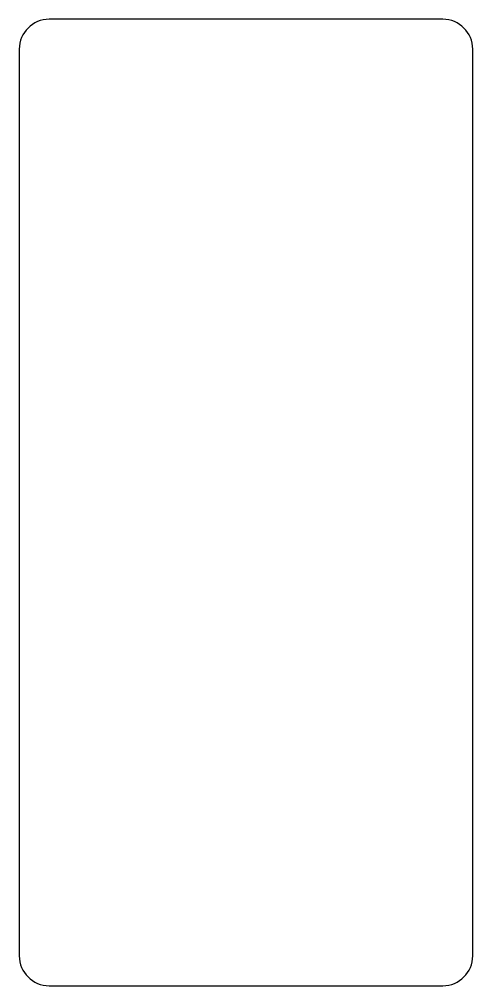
# Model space of a CAD drawing. Header units: millimetres. Extents: x 72 to 102.5, y -15.3 to 49.7.
import ezdxf

# ---------------------------------------------------------------- set-up
doc = ezdxf.new("R2010")
doc.units = ezdxf.units.MM

msp = doc.modelspace()

# ---------------------------------------------------------------- linework, layer by layer
for p, q in [((100.5, 49.7), (74, 49.7)), ((72, 47.7), (72, -13.3)), ((102.5, -13.3), (102.5, 47.7)), ((74, -15.3), (100.5, -15.3))]:
    msp.add_line(p, q)
for centre, start, end in [((74, 47.7), 90, 180), ((100.5, 47.7), 0, 90), ((74, -13.3), 180, 270), ((100.5, -13.3), 270, 360)]:
    msp.add_arc(centre, 2, start, end)

doc.saveas('drawing.dxf')
